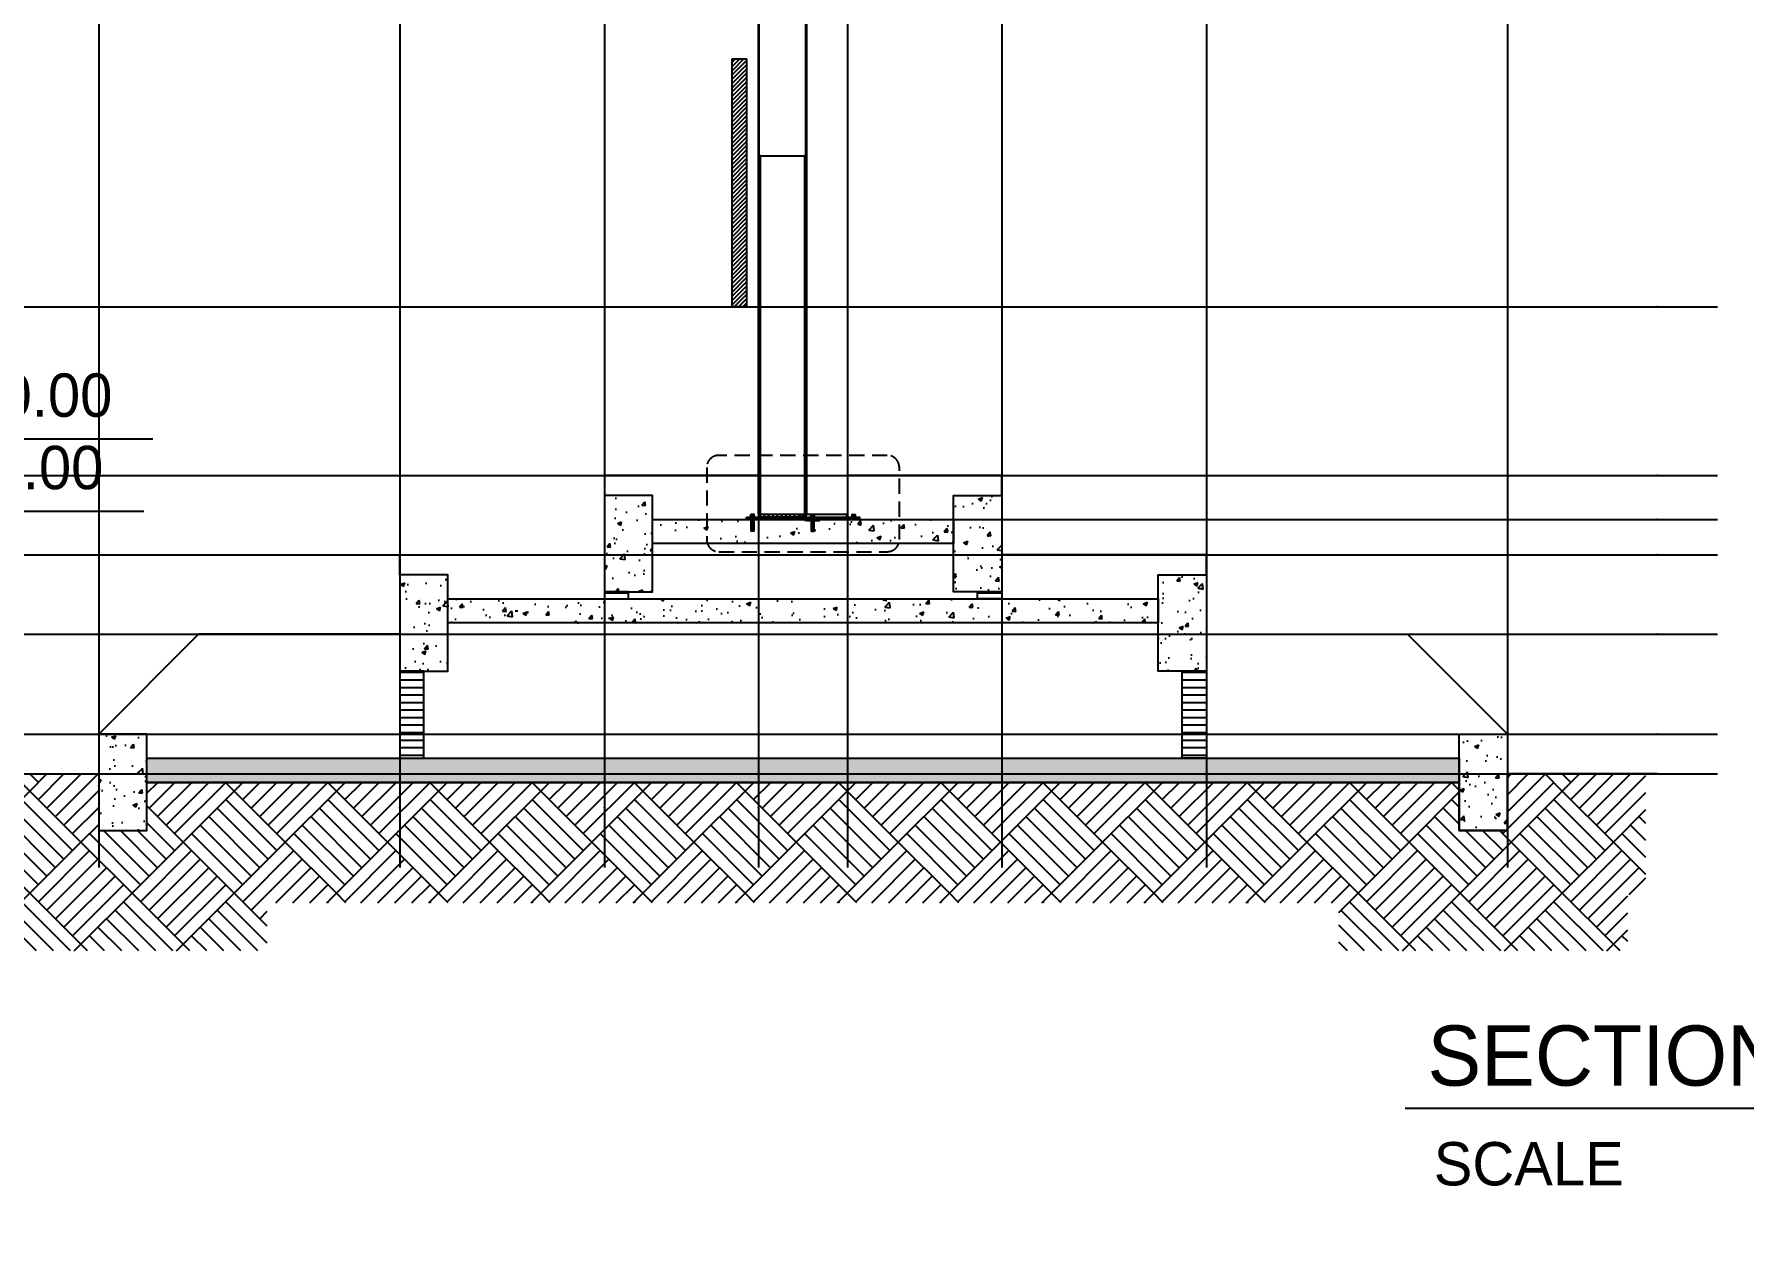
# Model space of a CAD drawing. Header units: millimetres. Extents: x -244126 to 368105, y -173968 to 259060.
# Drawn here: x -170836 to -163736, y 28230 to 33262 of the extents above; entities that cross this region are included whole.
import ezdxf
from ezdxf.enums import TextEntityAlignment as Align

# ---------------------------------------------------------------- set-up
doc = ezdxf.new("R2010")
doc.units = ezdxf.units.MM
doc.header["$MEASUREMENT"] = 0
for name, pattern in [('ACAD_ISO04W100', [30, 24, -3, 0, -3]), ('BORDER2', [22.225, 6.35, -3.175, 6.35, -3.175, 0, -3.175]), ('CENTER', [2, 1.25, -0.25, 0.25, -0.25]), ('HIDDEN', [9.525, 6.35, -3.175]), ('TA_GL_000.00010', [0.000275, 0.0001, -2.5e-05, 2.5e-05, -2.5e-05, 0.0001])]:
    doc.linetypes.add(name, pattern=pattern)
for name, color, linetype in [('000 - D I M', 6, 'Continuous'), ('000 - GRID', 8, 'CENTER'), ('000 - GROUND', 6, 'Continuous'), ('000 - H A T C H', 8, 'Continuous'), ('000 - L I N E 0.1', 1, 'Continuous'), ('000 - SYMBOL CON', 1, 'Continuous'), ('000 - T E X T', 4, 'Continuous'), ('000 - WIPEOUT', 250, 'Continuous'), ('001 - ASCESSORIES', 1, 'Continuous'), ('002 - STRUCTURAL STEEL', 4, 'Continuous'), ('004 - CONCRETE', 5, 'Continuous'), ('A04_TUBE SERIES', 7, 'Continuous')]:
    doc.layers.add(name, color=color, linetype=linetype)
doc.styles.add('Cetury Gothic', font='GOTHIC.TTF')
doc.styles.add('CORDIA', font='cordia.shx')
doc.styles.add('TA', font='Cordia New.ttf', dxfattribs={"height": 4.5})
doc.dimstyles.new('DIM E-E', dxfattribs={"dimscale": 2, "dimtxt": 0.18, "dimasz": 0.1, "dimexe": 0.1, "dimexo": 0.1, "dimgap": 0.09, "dimtad": 1, "dimtoh": 1, "dimzin": 0, "dimdsep": 46, "dimtxsty": 'CORDIA', "dimblk": 'OBLIQUE', "dimcen": 0.1, "dimdle": 0.1, "dimclrd": 40, "dimclre": 140, "dimclrt": 3, "dimadec": 0, "dimazin": 0, "dimtfac": 1, "dimtix": 1, "dimtmove": 2, "dimatfit": 3, "dimfxl": 1, "dimtolj": 1, "dimtzin": 0, "dimarcsym": 0})
pattern_1 = [(180, (71612.004, 22035.595), (-2e-15, -31.25), [])]
pattern_2 = [(50, (71612, 21703.72), (179.31505, -15.68803), [18.75, -206.25]), (355, (71612, 21703.72), (-34.68783, 188.04803), [15, -165]), (100.451444, (71626.95, 21702.4), (144.62721, 172.36), [15.93505, -175.28553]), (46.1842, (71612, 21753.72), (266.81033, -41.37982), [28.125, -309.375]), (96.63564, (71634.24, 21750.27), (233.6655, 243.52965), [23.9026, -262.92844]), (351.18416, (71612, 21753.72), (233.6655, 243.52965), [22.5, -247.5]), (21, (71637, 21741.22), (149.22676, -100.65472), [18.75, -206.25]), (326, (71637, 21741.22), (60.82883, 181.28751), [15, -165]), (71.451445, (71649.44, 21732.83), (210.0556, 80.63279), [15.93505, -175.28553]), (37.5, (71612.004, 21703.715), (3.039964, 83.223463), [0, -163, 0, -167.5, 0, -165.625]), (7.5, (71612, 21703.715), (65.767384, 98.602928), [0, -95.5, 0, -159.25, 0, -63.125]), (327.5, (71556.254, 21703.715), (133.455609, -5.638718), [0, -62.5, 0, -195, 0, -258.75]), (317.5, (71531.25, 21703.72), (145.79654, 25.026246), [0, -81.25, 0, -129.5, 0, -183.75])]
pattern_3 = [(50, (71612, 22035.6), (179.31505, -15.68803), [18.75, -206.25]), (355, (71612, 22035.6), (-34.68783, 188.04803), [15, -165]), (100.451444, (71626.95, 22034.29), (144.62721, 172.36), [15.93505, -175.28553]), (46.1842, (71612, 22085.6), (266.81033, -41.37982), [28.125, -309.375]), (96.63564, (71634.24, 22082.15), (233.6655, 243.52965), [23.9026, -262.92844]), (351.18416, (71612, 22085.6), (233.6655, 243.52965), [22.5, -247.5]), (21, (71637, 22073.1), (149.22676, -100.65472), [18.75, -206.25]), (326, (71637, 22073.1), (60.82883, 181.28751), [15, -165]), (71.451445, (71649.44, 22064.7), (210.0556, 80.63279), [15.93505, -175.28553]), (37.5, (71612.004, 22035.595), (3.039964, 83.223463), [0, -163, 0, -167.5, 0, -165.625]), (7.5, (71612, 22035.595), (65.767384, 98.602928), [0, -95.5, 0, -159.25, 0, -63.125]), (327.5, (71556.254, 22035.595), (133.455609, -5.638718), [0, -62.5, 0, -195, 0, -258.75]), (317.5, (71531.25, 22035.6), (145.79654, 25.026246), [0, -81.25, 0, -129.5, 0, -183.75])]
pattern_4 = [(50, (71612, 21785.6), (179.31505, -15.68803), [18.75, -206.25]), (355, (71612, 21785.6), (-34.68783, 188.04803), [15, -165]), (100.451444, (71626.95, 21784.29), (144.62721, 172.36), [15.93505, -175.28553]), (46.1842, (71612, 21835.6), (266.81033, -41.37982), [28.125, -309.375]), (96.63564, (71634.24, 21832.15), (233.6655, 243.52965), [23.9026, -262.92844]), (351.18416, (71612, 21835.6), (233.6655, 243.52965), [22.5, -247.5]), (21, (71637, 21823.1), (149.22676, -100.65472), [18.75, -206.25]), (326, (71637, 21823.1), (60.82883, 181.28751), [15, -165]), (71.451445, (71649.44, 21814.7), (210.0556, 80.63279), [15.93505, -175.28553]), (37.5, (71612.004, 21785.595), (3.039964, 83.223463), [0, -163, 0, -167.5, 0, -165.625]), (7.5, (71612, 21785.595), (65.767384, 98.602928), [0, -95.5, 0, -159.25, 0, -63.125]), (327.5, (71556.254, 21785.595), (133.455609, -5.638718), [0, -62.5, 0, -195, 0, -258.75]), (317.5, (71531.25, 21785.6), (145.79654, 25.026246), [0, -81.25, 0, -129.5, 0, -183.75])]
pattern_5 = [(45, (0, 9896.95), (-6.62912607, 6.62912607), []), (45, (4.419, 9896.95), (-6.62912607, 6.62912607), [])]

# ---------------------------------------------------------------- blocks, each defined once
blk = doc.blocks.new('*U4161')
at = {"color": 0}
blk.add_wipeout([(-100, 3863), (100, 3863), (100, 0), (-100, 0)], dxfattribs=at).dxf.layer = '000 - WIPEOUT'
at = {"layer": '002 - STRUCTURAL STEEL', "color": 0, "linetype": 'ByBlock'}
blk.add_lwpolyline([(-100, 3863), (100, 3863), (100, 0), (-100, 0)], close=True, dxfattribs=at)
blk = doc.blocks.new('*U4170')
at = {"color": 0}
blk.add_wipeout([(-100, 3863), (100, 3863), (100, 0), (-100, 0)], dxfattribs=at).dxf.layer = '000 - WIPEOUT'
at = {"layer": '002 - STRUCTURAL STEEL', "color": 0, "linetype": 'ByBlock'}
blk.add_lwpolyline([(-100, 3863), (100, 3863), (100, 0), (-100, 0)], close=True, dxfattribs=at)
blk = doc.blocks.new('*U4162')
at = {"color": 0}
blk.add_wipeout([(-97, 3700), (97, 3700), (97, 0), (-97, 0)], dxfattribs=at).dxf.layer = '000 - WIPEOUT'
at = {"layer": '002 - STRUCTURAL STEEL', "color": 0, "linetype": 'ByBlock'}
blk.add_lwpolyline([(-97, 3700), (97, 3700), (97, 0), (-97, 0)], close=True, dxfattribs=at)
blk = doc.blocks.new('*U4169')
at = {"color": 3}
blk.add_point((0, -7095.1), dxfattribs=at)
at = {"layer": '000 - GRID', "color": 0, "linetype": 'ByBlock'}
blk.add_line((0, 250), (0, -7345.1), dxfattribs=at)
at = {"style": 'TA', "flags": 1}
blk.add_attdef('LOCATION', (6, 6), '', height=4.5, dxfattribs=at)
blk = doc.blocks.new('_Oblique')
at = {"color": 0, "linetype": 'ByBlock', "lineweight": -2}
blk.add_line((-0.5, -0.5), (0.5, 0.5), dxfattribs=at)
blk = doc.blocks.new('*D4163')
at = {"layer": '000 - D I M', "color": 40, "linetype": 'ByBlock', "lineweight": -2, "transparency": 16777216}
for p, q in [((-171840.6, 31264.6), (-171415, 31581.5)), ((-171840.6, 31529.6), (-171840.6, 30999.6)), ((-171415, 31581.5), (-170343.6, 31581.5))]:
    blk.add_line(p, q, dxfattribs=at)
at = {"layer": '000 - D I M', "color": 140, "linetype": 'ACAD_ISO04W100', "lineweight": -2, "transparency": 16777216}
for p, q in [((-171540.6, 31429.6), (-171940.6, 31429.6)), ((-171540.6, 31099.6), (-171940.6, 31099.6))]:
    blk.add_line(p, q, dxfattribs=at)
at = {"layer": 'Defpoints', "color": 0, "linetype": 'ByBlock', "transparency": 16777216}
for p in [(-171440.6, 31429.6), (-171840.6, 31099.6), (-171440.6, 31099.6)]:
    blk.add_point(p, dxfattribs=at)
at = {"layer": '000 - D I M', "color": 40, "linetype": 'ByBlock', "lineweight": -2, "transparency": 16777216, "xscale": 100, "yscale": 100, "zscale": 100}
for p, rotation in [((-171840.6, 31429.6), 90), ((-171840.6, 31099.6), 270)]:
    blk.add_blockref('_Oblique', p, dxfattribs=dict(at, rotation=rotation))
at = {"layer": '000 - D I M', "color": 3, "linetype": 'ByBlock', "transparency": 16777216, "insert": (-170879.3, 31761.5), "char_height": 180, "attachment_point": 5, "style": 'CORDIA'}
blk.add_mtext('\\A1;330.00', dxfattribs=at)
blk = doc.blocks.new('*D4164')
at = {"layer": '000 - D I M', "color": 40, "linetype": 'ByBlock', "lineweight": -2, "transparency": 16777216}
for p, q in [((-171840.6, 30934.6), (-171452.4, 31280.9)), ((-171452.4, 31280.9), (-170381, 31280.9)), ((-171840.6, 31199.6), (-171840.6, 30669.6))]:
    blk.add_line(p, q, dxfattribs=at)
at = {"layer": '000 - D I M', "color": 140, "linetype": 'ACAD_ISO04W100', "lineweight": -2, "transparency": 16777216}
for p, q in [((-171540.6, 31099.6), (-171940.6, 31099.6)), ((-171540.6, 30769.6), (-171940.6, 30769.6))]:
    blk.add_line(p, q, dxfattribs=at)
at = {"layer": 'Defpoints', "color": 0, "linetype": 'ByBlock', "transparency": 16777216}
for p in [(-171440.6, 31099.6), (-171840.6, 30769.6), (-171440.6, 30769.6)]:
    blk.add_point(p, dxfattribs=at)
at = {"layer": '000 - D I M', "color": 40, "linetype": 'ByBlock', "lineweight": -2, "transparency": 16777216, "xscale": 100, "yscale": 100, "zscale": 100}
for p, rotation in [((-171840.6, 31099.6), 90), ((-171840.6, 30769.6), 270)]:
    blk.add_blockref('_Oblique', p, dxfattribs=dict(at, rotation=rotation))
at = {"layer": '000 - D I M', "color": 3, "linetype": 'ByBlock', "transparency": 16777216, "insert": (-170916.7, 31460.9), "char_height": 180, "attachment_point": 5, "style": 'CORDIA'}
blk.add_mtext('\\A1;330.00', dxfattribs=at)
blk = doc.blocks.new('A$Cb3cae7b0')
at = {"color": 250}
blk.add_wipeout([(-0.0013, 0.0087), (0, 0.0087), (0, -0.0087), (-0.0013, -0.0087)], dxfattribs=at).dxf.layer = '000 - WIPEOUT'
at = {"layer": '000 - H A T C H'}
h = blk.add_hatch(color=250, dxfattribs=at)
h.dxf.hatch_style = 1
h.paths.add_polyline_path([(-0.0042, 0.004), (-0.0045, 0.004), (-0.0045, 0.0039), (-0.0045, 0.0017), (-0.0045, -0.004), (-0.0035, -0.004)])
h = blk.add_hatch(color=250, dxfattribs=at)
h.dxf.hatch_style = 1
h.paths.add_polyline_path([(-0.0028, 0.0072, 0.414214), (-0.0034, 0.0077), (-0.0039, 0.0076, 0.414214), (-0.0044, 0.007), (-0.0032, -0.0072, 0.414214), (-0.0026, -0.0077), (-0.0021, -0.0076, 0.414214), (-0.0016, -0.007)])
h = blk.add_hatch(color=250, dxfattribs=at)
h.dxf.hatch_style = 1
h.paths.add_polyline_path([(-0.0013, 0.004), (-0.0026, 0.004), (-0.0019, -0.004), (-0.0013, -0.004)])
at = {"layer": '001 - ASCESSORIES', "color": 0}
blk.add_lwpolyline([(-0.0013, 0.0087), (0, 0.0087), (0, -0.0087), (-0.0013, -0.0087)], close=True, dxfattribs=at)
blk.add_wipeout([(-0.0109, -0.0064), (-0.0045, -0.0064), (-0.0045, 0.0064), (-0.0109, 0.0064)]).dxf.layer = '000 - WIPEOUT'
for p, q in [((-0.0109, 0.0039), (-0.0109, 0.0053)), ((-0.0109, 0.0039), (-0.0109, 0.0017)), ((-0.0109, 0.0017), (-0.0109, -0.0017)), ((-0.0057, 0.0064), (-0.0098, 0.0064)), ((-0.0098, 0.0028), (-0.0057, 0.0028)), ((-0.0045, 0.0053), (-0.0045, -0.0053)), ((-0.0045, 0.0039), (-0.0045, 0.0053)), ((-0.0045, 0.004), (-0.0042, 0.004)), ((-0.0045, 0.0039), (-0.0045, 0.0017)), ((-0.0045, 0.0017), (-0.0045, -0.0017)), ((-0.0026, 0.004), (-0.0013, 0.004)), ((-0.0109, -0.0017), (-0.0109, -0.0039)), ((-0.0109, -0.0039), (-0.0109, -0.0053)), ((-0.0098, -0.0028), (-0.0057, -0.0028)), ((-0.0057, -0.0064), (-0.0098, -0.0064)), ((-0.0045, -0.0017), (-0.0045, -0.0039)), ((-0.0045, -0.0039), (-0.0045, -0.0053)), ((-0.0045, -0.004), (-0.0035, -0.004)), ((-0.0019, -0.004), (-0.0013, -0.004))]:
    blk.add_line(p, q, dxfattribs=at)
blk.add_lwpolyline([(-0.0039, 0.0076), (-0.0034, 0.0077, -0.414214), (-0.0028, 0.0072), (-0.0016, -0.007, -0.414214), (-0.0021, -0.0076), (-0.0026, -0.0077, -0.414214), (-0.0032, -0.0072), (-0.0044, 0.007, -0.414214)], format="xyb", close=True, dxfattribs=at)
for centre, start, end in [((-0.0098, 0.0053), 90, 180), ((-0.0098, 0.0039), 180, 270), ((-0.0098, 0.0017), 90, 180), ((-0.0057, 0.0053), 0, 90), ((-0.0057, 0.0039), 270, 0), ((-0.0057, 0.0017), 360, 90), ((-0.0098, -0.0017), 180, 270), ((-0.0098, -0.0039), 90, 180), ((-0.0098, -0.0053), 180, 270), ((-0.0057, -0.0017), 270, 0), ((-0.0057, -0.0039), 360, 90), ((-0.0057, -0.0053), 270, 360)]:
    blk.add_arc(centre, 0.00112, start, end, dxfattribs=at)
at = {"layer": 'Defpoints', "color": 250}
blk.add_lwpolyline([(-0.0109, -0.0064), (-0.0045, -0.0064), (-0.0045, 0.0064), (-0.0109, 0.0064)], close=True, dxfattribs=at)
blk = doc.blocks.new('AASSAW')
at = {"layer": '001 - ASCESSORIES', "color": 8}
for p, q in [((0.0006, -0.003), (0, 0.003)), ((0, 0.003), (0, -0.003)), ((0.0012, -0.003), (0.0006, 0.003)), ((0.0018, -0.003), (0.0012, 0.003)), ((0.0024, -0.003), (0.0018, 0.003)), ((0.003, -0.003), (0.0024, 0.003)), ((0.0036, -0.003), (0.003, 0.003)), ((0.0042, -0.003), (0.0036, 0.003)), ((0.0048, -0.003), (0.0042, 0.003)), ((0.0054, -0.003), (0.0048, 0.003)), ((0.006, -0.003), (0.0054, 0.003)), ((0.0066, -0.003), (0.006, 0.003)), ((0.0072, -0.003), (0.0066, 0.003)), ((0.0078, -0.003), (0.0072, 0.003)), ((0.0084, -0.003), (0.0078, 0.003)), ((0.009, -0.003), (0.0084, 0.003)), ((0.0096, -0.003), (0.009, 0.003)), ((0.0102, -0.003), (0.0096, 0.003)), ((0.0108, -0.003), (0.0102, 0.003)), ((0.0114, -0.003), (0.0108, 0.003)), ((0.012, -0.003), (0.0114, 0.003)), ((0.0126, -0.003), (0.012, 0.003)), ((0.0132, -0.003), (0.0126, 0.003)), ((0.0138, -0.003), (0.0132, 0.003)), ((0.0144, -0.003), (0.0138, 0.003)), ((0.015, -0.003), (0.0144, 0.003)), ((0.0156, -0.003), (0.015, 0.003)), ((0.0162, -0.003), (0.0156, 0.003)), ((0.0168, -0.003), (0.0162, 0.003)), ((0.0174, -0.003), (0.0168, 0.003)), ((0.018, -0.003), (0.0174, 0.003)), ((0.0186, -0.003), (0.018, 0.003)), ((0.0186, -0.0031), (0.018, 0.0029)), ((0.0192, -0.0031), (0.0186, 0.0029)), ((0.0198, -0.0031), (0.0192, 0.0029)), ((0.0204, -0.0031), (0.0198, 0.0029)), ((0.021, -0.0031), (0.0204, 0.0029)), ((0.0216, -0.0031), (0.021, 0.0029)), ((0.0222, -0.0031), (0.0216, 0.0029)), ((0.0228, -0.0031), (0.0222, 0.0029)), ((0.0234, -0.0031), (0.0228, 0.0029)), ((0.024, -0.0031), (0.0234, 0.0029)), ((0.0246, -0.0031), (0.024, 0.0029)), ((0.0252, -0.0031), (0.0246, 0.0029)), ((0.0258, -0.0031), (0.0252, 0.0029)), ((0.0264, -0.0031), (0.0258, 0.0029)), ((0.027, -0.0031), (0.0264, 0.0029)), ((0.0276, -0.0031), (0.027, 0.0029)), ((0.0282, -0.0031), (0.0276, 0.0029)), ((0.0288, -0.0031), (0.0282, 0.0029)), ((0.0294, -0.0031), (0.0288, 0.0029)), ((0.03, -0.0031), (0.0294, 0.0029)), ((0.0306, -0.0031), (0.03, 0.0029)), ((0.0312, -0.0031), (0.0306, 0.0029)), ((0.0318, -0.0031), (0.0312, 0.0029)), ((0.0324, -0.0031), (0.0318, 0.0029)), ((0.033, -0.0031), (0.0324, 0.0029)), ((0.0336, -0.0031), (0.033, 0.0029)), ((0.0342, -0.0031), (0.0336, 0.0029)), ((0.0348, -0.0031), (0.0342, 0.0029)), ((0.0354, -0.0031), (0.0348, 0.0029)), ((0.036, -0.0031), (0.0354, 0.0029)), ((0.0366, -0.0031), (0.036, 0.0029))]:
    blk.add_line(p, q, dxfattribs=at)
for centre, start, end in [((0.0003, 0.003), 180, 0), ((0.0009, 0.003), 180, 0), ((0.0015, 0.003), 180, 0), ((0.0021, 0.003), 180, 0), ((0.0027, 0.003), 180, 0), ((0.0033, 0.003), 180, 0), ((0.0039, 0.003), 180, 0), ((0.0045, 0.003), 180, 0), ((0.0051, 0.003), 180, 0), ((0.0057, 0.003), 180, 0), ((0.0063, 0.003), 180, 0), ((0.0069, 0.003), 180, 0), ((0.0075, 0.003), 180, 0), ((0.0081, 0.003), 180, 0), ((0.0087, 0.003), 180, 0), ((0.0093, 0.003), 180, 0), ((0.0099, 0.003), 180, 0), ((0.0105, 0.003), 180, 0), ((0.0111, 0.003), 180, 0), ((0.0117, 0.003), 180, 0), ((0.0123, 0.003), 180, 0), ((0.0129, 0.003), 180, 0), ((0.0135, 0.003), 180, 0), ((0.0141, 0.003), 180, 0), ((0.0147, 0.003), 180, 0), ((0.0153, 0.003), 180, 0), ((0.0159, 0.003), 180, 0), ((0.0165, 0.003), 180, 0), ((0.0171, 0.003), 180, 0), ((0.0177, 0.003), 180, 0), ((0.0183, 0.0029), 180, 0), ((0.0189, 0.0029), 180, 0), ((0.0195, 0.0029), 180, 0), ((0.0201, 0.0029), 180, 0), ((0.0207, 0.0029), 180, 0), ((0.0213, 0.0029), 180, 0), ((0.0219, 0.0029), 180, 0), ((0.0225, 0.0029), 180, 0), ((0.0231, 0.0029), 180, 0), ((0.0237, 0.0029), 180, 0), ((0.0243, 0.0029), 180, 0), ((0.0249, 0.0029), 180, 0), ((0.0255, 0.0029), 180, 0), ((0.0261, 0.0029), 180, 0), ((0.0267, 0.0029), 180, 0), ((0.0273, 0.0029), 180, 0), ((0.0279, 0.0029), 180, 0), ((0.0285, 0.0029), 180, 0), ((0.0291, 0.0029), 180, 0), ((0.0297, 0.0029), 180, 0), ((0.0303, 0.0029), 180, 0), ((0.0309, 0.0029), 180, 0), ((0.0315, 0.0029), 180, 0), ((0.0321, 0.0029), 180, 0), ((0.0327, 0.0029), 180, 0), ((0.0333, 0.0029), 180, 0), ((0.0339, 0.0029), 180, 0), ((0.0345, 0.0029), 180, 0), ((0.0351, 0.0029), 180, 0), ((0.0357, 0.0029), 180, 0), ((0.0003, -0.003), 0, 180), ((0.0009, -0.003), 0, 180), ((0.0015, -0.003), 0, 180), ((0.0021, -0.003), 0, 180), ((0.0027, -0.003), 0, 180), ((0.0033, -0.003), 0, 180), ((0.0039, -0.003), 0, 180), ((0.0045, -0.003), 0, 180), ((0.0051, -0.003), 0, 180), ((0.0057, -0.003), 0, 180), ((0.0063, -0.003), 0, 180), ((0.0069, -0.003), 0, 180), ((0.0075, -0.003), 0, 180), ((0.0081, -0.003), 0, 180), ((0.0087, -0.003), 0, 180), ((0.0093, -0.003), 0, 180), ((0.0099, -0.003), 0, 180), ((0.0105, -0.003), 0, 180), ((0.0111, -0.003), 0, 180), ((0.0117, -0.003), 0, 180), ((0.0123, -0.003), 0, 180), ((0.0129, -0.003), 0, 180), ((0.0135, -0.003), 0, 180), ((0.0141, -0.003), 0, 180), ((0.0147, -0.003), 0, 180), ((0.0153, -0.003), 0, 180), ((0.0159, -0.003), 0, 180), ((0.0165, -0.003), 0, 180), ((0.0171, -0.003), 0, 180), ((0.0177, -0.003), 0, 180), ((0.0183, -0.003), 0, 180), ((0.0183, -0.0031), 0, 180), ((0.0189, -0.0031), 0, 180), ((0.0195, -0.0031), 0, 180), ((0.0201, -0.0031), 0, 180), ((0.0207, -0.0031), 0, 180), ((0.0213, -0.0031), 0, 180), ((0.0219, -0.0031), 0, 180), ((0.0225, -0.0031), 0, 180), ((0.0231, -0.0031), 0, 180), ((0.0237, -0.0031), 0, 180), ((0.0243, -0.0031), 0, 180), ((0.0249, -0.0031), 0, 180), ((0.0255, -0.0031), 0, 180), ((0.0261, -0.0031), 0, 180), ((0.0267, -0.0031), 0, 180), ((0.0273, -0.0031), 0, 180), ((0.0279, -0.0031), 0, 180), ((0.0285, -0.0031), 0, 180), ((0.0291, -0.0031), 0, 180), ((0.0297, -0.0031), 0, 180), ((0.0303, -0.0031), 0, 180), ((0.0309, -0.0031), 0, 180), ((0.0315, -0.0031), 0, 180), ((0.0321, -0.0031), 0, 180), ((0.0327, -0.0031), 0, 180), ((0.0333, -0.0031), 0, 180), ((0.0339, -0.0031), 0, 180), ((0.0345, -0.0031), 0, 180), ((0.0351, -0.0031), 0, 180), ((0.0357, -0.0031), 0, 180), ((0.0363, -0.0031), 0, 180)]:
    blk.add_arc(centre, 0.0003, start, end, dxfattribs=at)
blk = doc.blocks.new('A$C3e261610')
at = {"layer": '001 - ASCESSORIES'}
h = blk.add_hatch(color=0, dxfattribs=at)
h.dxf.hatch_style = 1
h.paths.add_polyline_path([(0.0433, 0.0056), (0, 0.0056), (0, -0.0056), (0.0433, -0.0056), (0.0433, -0.0009), (0.0324, 0, -1), (0.0276, 0, -1), (0.0324, 0), (0.0433, 0.0009)])
h.paths.add_polyline_path([(0.022, -0.0009, -0.414214), (0.0224, -0.0028), (0.022, -0.0033, -0.414214), (0.0201, -0.0037), (0.0136, 0.0009, -0.414214), (0.0132, 0.0028), (0.0136, 0.0033, -0.414214), (0.0155, 0.0037)], flags=16)
at = {"layer": '000 - L I N E 0.1', "color": 0}
blk.add_lwpolyline([(0.0433, -0.0009), (0.0433, -0.0056), (0, -0.0056), (0, 0.0056), (0.0433, 0.0056), (0.0433, 0.0009), (0.0324, 0)], close=True, dxfattribs=at)
blk.add_lwpolyline([(0.022, -0.0009), (0.0155, 0.0037, 0.414214), (0.0136, 0.0033), (0.0132, 0.0028, 0.414214), (0.0136, 0.0009), (0.0201, -0.0037, 0.414214), (0.022, -0.0033), (0.0224, -0.0028, 0.414214)], format="xyb", close=True, dxfattribs=at)
blk.add_lwpolyline([(0.0433, 0.004), (0.0481, 0.0056), (0.0481, -0.0056), (0.0433, -0.004)], dxfattribs=at)
blk.add_circle((0.03, 0), 0.0024, dxfattribs=at)
at = {"layer": '001 - ASCESSORIES', "color": 0, "xscale": 1.333330000035251, "yscale": 1.333330000035251, "zscale": 1.333330000035251}
blk.add_blockref('AASSAW', (-0.0182, 0.0001), dxfattribs=at)
blk = doc.blocks.new('*U4171')
at = {"color": 0, "xscale": 1000, "yscale": 1000, "zscale": 1000}
blk.add_blockref('A$C3e261610', (0, 0), dxfattribs=at)
at = {"layer": '001 - ASCESSORIES', "color": 0, "xscale": 1000, "yscale": 1000, "zscale": 1000}
blk.add_blockref('A$Cb3cae7b0', (-10, 0), dxfattribs=at)
blk = doc.blocks.new('*U4212')
at = {"layer": '001 - ASCESSORIES', "color": 0, "xscale": 1000, "yscale": 1000, "zscale": 1000}
blk.add_blockref('A$Cb3cae7b0', (-10, 0), dxfattribs=at)
blk = doc.blocks.new('*U4189')
at = {"color": 3}
blk.add_point((0, -5078.8), dxfattribs=at)
at = {"layer": '000 - GRID', "color": 0, "linetype": 'ByBlock'}
blk.add_line((0, 250), (0, -5328.8), dxfattribs=at)
at = {"layer": '000 - GRID', "color": 0}
blk.add_point((0, 0), dxfattribs=at)
at = {"style": 'TA', "flags": 1}
blk.add_attdef('LOCATION', (6, 6), '', height=4.5, dxfattribs=at)
blk = doc.blocks.new('*U4193')
at = {"color": 3}
blk.add_point((0, -3729.5), dxfattribs=at)
at = {"layer": '000 - GRID', "color": 0, "linetype": 'ByBlock'}
blk.add_line((0, 250), (0, -3979.5), dxfattribs=at)
at = {"layer": '000 - GRID', "color": 0}
blk.add_point((0, 0), dxfattribs=at)
at = {"style": 'TA', "flags": 1}
blk.add_attdef('LOCATION', (6, 6), '', height=4.5, dxfattribs=at)
blk = doc.blocks.new('*U1718')
at = {"color": 4}
blk.add_line((-4.258, 5.701), (-39.258, 5.701), dxfattribs=at)
at = {"linetype": 'TA_GL_000.00010'}
blk.add_point((0, 18), dxfattribs=at)
blk.add_point((0, 0))
at = {"color": 4, "linetype": 'BORDER2', "style": 'Cetury Gothic'}
blk.add_text('SCALE', height=1.8, dxfattribs=at).set_placement((-38.07, 2.508))
at = {"color": 0, "style": 'TA'}
for tag, p in [('HEADING2', (-38.329, 10.65)), ('HEADING', (-38.329, 6.65))]:
    blk.add_attdef(tag, p, '', height=2.5, dxfattribs=at)
for tag, height, p in [('LO', 2.7, (-4.758, 6.65)), ('SC', 1.85, (-4.7, 2.508))]:
    blk.add_attdef(tag, text='', height=height, dxfattribs=at).set_placement(p, align=Align.RIGHT)

msp = doc.modelspace()

# ---------------------------------------------------------------- hatches: boundary and pattern name
at = {"layer": '000 - H A T C H', "linetype": 'ByBlock'}
h = msp.add_hatch(dxfattribs=at)
h.set_pattern_fill('ANSI31', color=8, scale=100)
h.paths.add_polyline_path([(-167938.10029, 33159.6009), (-167878.10029, 33159.6009), (-167878.10029, 32129.6009), (-167938.10029, 32129.6009)])
h = msp.add_hatch(dxfattribs=at)
h.set_pattern_fill('ANSI32', color=8, scale=25)
h.set_pattern_definition(pattern_5)
h.paths.add_polyline_path([(-167825.10029, 31256.6009), (-167819.10029, 31256.6009), (-167819.10029, 32756.6009), (-167825.10029, 32756.6009)])
h = msp.add_hatch(dxfattribs=at)
h.set_pattern_fill('ANSI35', color=8, scale=100)
h.set_pattern_definition([(45, (0, 9896.95), (-17.6776695, 17.6776695), []), (45, (17.678, 9896.95), (-17.6776695, 17.6776695), [31.25, -6.25, 0, -6.25])])
h.paths.add_polyline_path([(-167819.10029, 32756.6009), (-167637.10029, 32756.6009), (-167637.10029, 31256.6009), (-167819.10029, 31256.6009)])
h = msp.add_hatch(dxfattribs=at)
h.set_pattern_fill('ANSI32', color=8, scale=25)
h.set_pattern_definition(pattern_5)
h.paths.add_polyline_path([(-167637.10029, 31256.6009), (-167631.10029, 31256.6009), (-167631.10029, 32756.6009), (-167637.10029, 32756.6009)])
h = msp.add_hatch(dxfattribs=at)
h.set_pattern_fill('AR-CONC', color=8, scale=25)
h.set_pattern_definition(pattern_4)
h.paths.add_polyline_path([(-168468.10029, 30946.6009), (-168268.10029, 30946.6009), (-168268.10029, 31346.6009), (-168468.10029, 31346.6009)])
h = msp.add_hatch(dxfattribs=at)
h.set_pattern_fill('AR-CONC', color=8, scale=25)
h.set_pattern_definition(pattern_4)
h.paths.add_polyline_path([(-166818.10029, 30946.6009), (-167018.10029, 30946.6009), (-167018.10029, 31346.6009), (-166818.10029, 31346.6009)])
h = msp.add_hatch(dxfattribs=at)
h.set_pattern_fill('AR-CONC', color=8, scale=25)
h.set_pattern_definition(pattern_4)
h.paths.add_polyline_path([(-168268.10029, 31246.6009), (-167018.10029, 31246.6009), (-167018.10029, 31146.6009), (-168268.10029, 31146.6009)])
h = msp.add_hatch(dxfattribs=at)
h.set_pattern_fill('ANSI32', color=8, scale=25)
h.set_pattern_definition(pattern_5)
h.paths.add_polyline_path([(-167878.10029, 31256.6009), (-167578.10029, 31256.6009), (-167578.10029, 31246.6009), (-167878.10029, 31246.6009)])
h = msp.add_hatch(dxfattribs=at)
h.set_pattern_fill('AR-CONC', color=8, scale=25)
h.set_pattern_definition(pattern_3)
h.paths.add_polyline_path([(-169318.10029, 30616.6009), (-169118.10029, 30616.6009), (-169118.10029, 31016.6009), (-169318.10029, 31016.6009)])
h = msp.add_hatch(dxfattribs=at)
h.set_pattern_fill('AR-CONC', color=8, scale=25)
h.set_pattern_definition(pattern_3)
h.paths.add_polyline_path([(-165968.10029, 30616.6009), (-166168.10029, 30616.6009), (-166168.10029, 31016.6009), (-165968.10029, 31016.6009)])
h = msp.add_hatch(dxfattribs=at)
h.set_pattern_fill('AR-CONC', color=8, scale=25)
h.set_pattern_definition(pattern_3)
h.paths.add_polyline_path([(-169118.10029, 30916.6009), (-166168.10029, 30916.6009), (-166168.10029, 30816.6009), (-169118.10029, 30816.6009)])
h = msp.add_hatch(dxfattribs=at)
h.set_pattern_fill('ANSI31', color=8, scale=250, angle=135)
h.set_pattern_definition(pattern_1)
h.paths.add_polyline_path([(-168468.10029, 30916.6009), (-168368.10029, 30916.6009), (-168368.10029, 30946.6009), (-168468.10029, 30946.6009)])
h = msp.add_hatch(dxfattribs=at)
h.set_pattern_fill('ANSI31', color=8, scale=250, angle=135)
h.set_pattern_definition(pattern_1)
h.paths.add_polyline_path([(-166918.10029, 30946.6009), (-166818.10029, 30946.6009), (-166818.10029, 30916.6009), (-166918.10029, 30916.6009)])
h = msp.add_hatch(dxfattribs=at)
h.set_pattern_fill('ANSI31', color=8, scale=250, angle=135)
h.set_pattern_definition([(180, (70762.004, 21705.595), (-2e-15, -31.25), [])])
h.paths.add_polyline_path([(-169318.10029, 30254.7209), (-169218.10029, 30254.7209), (-169218.10029, 30616.6009), (-169318.10029, 30616.6009)])
h = msp.add_hatch(dxfattribs=at)
h.set_pattern_fill('ANSI31', color=8, scale=250, angle=135)
h.set_pattern_definition([(180, (72462.004, 21705.595), (-2e-15, -31.25), [])])
h.paths.add_polyline_path([(-166068.10029, 30616.6009), (-165968.10029, 30616.6009), (-165968.10029, 30254.7209), (-166068.10029, 30254.7209)])
h = msp.add_hatch(dxfattribs=at)
h.set_pattern_fill('AR-CONC', color=8, scale=25)
h.set_pattern_definition(pattern_2)
h.paths.add_polyline_path([(-170568.10029, 29954.7209), (-170368.10029, 29954.7209), (-170368.10029, 30354.7209), (-170568.10029, 30354.7209)])
h = msp.add_hatch(dxfattribs=at)
h.set_pattern_fill('AR-CONC', color=8, scale=25)
h.set_pattern_definition(pattern_2)
h.paths.add_polyline_path([(-164718.10029, 29954.7209), (-164918.10029, 29954.7209), (-164918.10029, 30354.7209), (-164718.10029, 30354.7209)])
h = msp.add_hatch(dxfattribs=at)
h.set_pattern_fill('AR-CONC', color=8, scale=25)
h.set_pattern_definition(pattern_2)
h.paths.add_polyline_path([(-170368.10029, 30254.7209), (-164918.10029, 30254.7209), (-164918.10029, 30154.7209), (-170368.10029, 30154.7209)])
h = msp.add_hatch(dxfattribs=at)
h.set_pattern_fill('AR-PARQ1', color=8, scale=25, angle=45)
h.set_pattern_definition([(135, (2245.62, 7208.2), (-424.26407, 0), [300, -300]), (135, (2280.97, 7243.55), (-424.26407, 0), [300, -300]), (135, (2316.33, 7278.9), (-424.26407, 0), [300, -300]), (135, (2351.68, 7314.26), (-424.26407, 0), [300, -300]), (135, (2387.04, 7349.62), (-424.26407, 0), [300, -300]), (135, (2422.4, 7384.97), (-424.26407, 0), [300, -300]), (135, (2457.75, 7420.33), (-424.26407, 0), [300, -300]), (45, (2033.48, 7420.33), (424.26407, 0), [300, -300]), (45, (1998.13, 7455.7), (424.26407, 0), [300, -300]), (45, (1962.77, 7491.04), (424.26407, 0), [300, -300]), (45, (1927.42, 7526.4), (424.26407, 0), [300, -300]), (45, (1892.06, 7561.75), (424.26407, 0), [300, -300]), (45, (1856.7, 7597.1), (424.26407, 0), [300, -300]), (45, (1821.35, 7632.46), (424.26407, 0), [300, -300])])
h.paths.add_polyline_path([(-164142.72845, 30189.6009), (-164718.10029, 30189.6009), (-164718.10029, 29954.7209), (-164918.10029, 29954.7209), (-164918.10029, 30154.7209), (-170368.10029, 30154.7209), (-170368.10029, 29954.7209), (-170568.10029, 29954.7209), (-170568.10029, 30189.6009), (-171190.64235, 30189.6009), (-171190.64235, 29689.6009), (-171068.10029, 29689.6009), (-171068.10029, 29454.7209), (-169868.10029, 29454.7209), (-169868.10029, 29654.7209), (-165418.10029, 29654.7209), (-165418.10029, 29454.7209), (-164218.10029, 29454.7209), (-164218.10029, 29689.6009), (-164142.72845, 29689.6009)])

# ---------------------------------------------------------------- linework, layer by layer
at = {"layer": '000 - GROUND', "color": 6, "linetype": 'ByBlock'}
for p, q in [((-171190.64235, 30189.6009), (-170568.10029, 30189.6009)), ((-164095.55824, 30189.6009), (-164718.10029, 30189.6009))]:
    msp.add_line(p, q, dxfattribs=at)
msp.add_lwpolyline([(-171190.64235, 30189.6009), (-170568.10029, 30189.6009), (-170568.10029, 29954.7209), (-170368.10029, 29954.7209), (-170368.10029, 30154.7209), (-164918.10029, 30154.7209), (-164918.10029, 29954.7209), (-164718.10029, 29954.7209), (-164718.10029, 30189.6009), (-164142.72845, 30189.6009)], dxfattribs=at)
at = {"layer": '002 - STRUCTURAL STEEL', "color": 1, "linetype": 'ByBlock'}
msp.add_lwpolyline([(-167708.10029, 31256.6009), (-167408.10029, 31256.6009), (-167408.10029, 31246.6009), (-167708.10029, 31246.6009)], close=True, dxfattribs=at)
for points in [[(-169318.10029, 31016.6009), (-169318.10029, 31099.6009), (-168468.10029, 31099.6009)], [(-165968.10029, 31016.6009), (-165968.10029, 31099.6009), (-166818.10029, 31099.6009)], [(-169318.10029, 30769.6009), (-170153.22029, 30769.6009), (-170568.10029, 30354.7209)], [(-165968.10029, 30769.6009), (-165132.98029, 30769.6009), (-164718.10029, 30354.7209)]]:
    msp.add_lwpolyline(points, dxfattribs=at)
at = {"layer": '004 - CONCRETE', "color": 5}
for points in [[(-168468.10029, 30946.6009), (-168268.10029, 30946.6009), (-168268.10029, 31346.6009), (-168468.10029, 31346.6009)], [(-166818.10029, 30946.6009), (-167018.10029, 30946.6009), (-167018.10029, 31346.6009), (-166818.10029, 31346.6009)], [(-169318.10029, 30616.6009), (-169118.10029, 30616.6009), (-169118.10029, 31016.6009), (-169318.10029, 31016.6009)], [(-165968.10029, 30616.6009), (-166168.10029, 30616.6009), (-166168.10029, 31016.6009), (-165968.10029, 31016.6009)], [(-170568.10029, 29954.7209), (-170368.10029, 29954.7209), (-170368.10029, 30354.7209), (-170568.10029, 30354.7209)], [(-164718.10029, 29954.7209), (-164918.10029, 29954.7209), (-164918.10029, 30354.7209), (-164718.10029, 30354.7209)]]:
    msp.add_lwpolyline(points, close=True, dxfattribs=at)
at = {"layer": '004 - CONCRETE', "color": 5, "linetype": 'ByBlock'}
for points in [[(-169118.10029, 30916.6009), (-166168.10029, 30916.6009), (-166168.10029, 30816.6009), (-169118.10029, 30816.6009)], [(-170368.10029, 30254.7209), (-164918.10029, 30254.7209), (-164918.10029, 30154.7209), (-170368.10029, 30154.7209)]]:
    msp.add_lwpolyline(points, close=True, dxfattribs=at)
at = {"layer": 'A04_TUBE SERIES', "color": 3, "linetype": 'ByBlock'}
for points in [[(-167938.10029, 33159.6009), (-167878.10029, 33159.6009), (-167878.10029, 32129.6009), (-167938.10029, 32129.6009)], [(-168468.10029, 30916.6009), (-168368.10029, 30916.6009), (-168368.10029, 30946.6009), (-168468.10029, 30946.6009)], [(-166918.10029, 30946.6009), (-166818.10029, 30946.6009), (-166818.10029, 30916.6009), (-166918.10029, 30916.6009)], [(-169318.10029, 30254.7209), (-169218.10029, 30254.7209), (-169218.10029, 30616.6009), (-169318.10029, 30616.6009)], [(-166068.10029, 30616.6009), (-165968.10029, 30616.6009), (-165968.10029, 30254.7209), (-166068.10029, 30254.7209)]]:
    msp.add_lwpolyline(points, close=True, dxfattribs=at)

# ---------------------------------------------------------------- block references
at = {"layer": '000 - GRID', "linetype": 'ByBlock'}
for p in [(-170568.10029, 35129.6009), (-169318.10029, 35129.6009), (-168468.10029, 35129.6009), (-167458.10029, 35129.6009), (-166818.10029, 35129.6009), (-165968.10029, 35129.6009), (-164718.10029, 35129.6009)]:
    msp.add_blockref('*U4189', p, dxfattribs=at)
at = {"layer": '000 - GRID', "linetype": 'ByBlock', "rotation": 90}
for p in [(-171190.64235, 31099.6009), (-171190.64235, 30769.6009), (-171190.64235, 30354.6009), (-171190.64235, 30189.6009)]:
    msp.add_blockref('*U4169', p, dxfattribs=at)
at = {"layer": '000 - T E X T', "xscale": 100, "yscale": 100, "zscale": 100}
msp.add_blockref('*U1718', (-161216.97601, 28230.33182), dxfattribs=at).add_auto_attribs({'HEADING': 'SECTION VIEW', 'LO': '1', 'SC': '1: 100'})

# ---------------------------------------------------------------- dimensions: what is measured, and where the dimension line sits
at = {"layer": '000 - D I M', "color": 3, "linetype": 'ByBlock'}
for base, p1, p2, picture, middle in [((-171840.64235, 31099.6009), (-171440.64235, 31429.6009), (-171440.64235, 31099.6009), '*D4163', (-171324.99791, 31581.52038)), ((-171840.64235, 30769.6009), (-171440.64235, 31099.6009), (-171440.64235, 30769.6009), '*D4164', (-171362.39632, 31280.93956))]:
    dim = msp.add_linear_dim(base=base, p1=p1, p2=p2, angle=90, dimstyle='DIM E-E', override={"dimscale": 1000, "dimtmove": 1}, dxfattribs=at)
    dim.commit()
    dim.dimension.update_dxf_attribs({"geometry": picture, "text_midpoint": middle, "dimtype": 160})

# ---------------------------------------------------------------- next in the draw order: block references
at = {"layer": 'A04_TUBE SERIES', "color": 1, "linetype": 'ByBlock'}
msp.add_blockref('*U4170', (-167558.10029, 31266.6009), dxfattribs=at)

# ---------------------------------------------------------------- next in the draw order: linework, layer by layer
at = {"layer": '002 - STRUCTURAL STEEL', "color": 1, "linetype": 'ByBlock'}
msp.add_lwpolyline([(-166818.10029, 31346.6009), (-166818.10029, 31429.6009), (-167458.10029, 31429.6009)], dxfattribs=at)
at = {"layer": 'A04_TUBE SERIES', "color": 1, "linetype": 'ByBlock'}
msp.add_lwpolyline([(-167461.10029, 31266.6009), (-167655.10029, 31266.6009), (-167655.10029, 31256.6009), (-167461.10029, 31256.6009)], close=True, dxfattribs=at)

# ---------------------------------------------------------------- next in the draw order: block references
at = {"layer": 'A04_TUBE SERIES', "color": 2, "linetype": 'ByBlock'}
msp.add_blockref('*U4162', (-167728.10029, 31266.6009), dxfattribs=at)

# ---------------------------------------------------------------- next in the draw order: block references
at = {"layer": 'A04_TUBE SERIES', "color": 0, "linetype": 'ByBlock'}
msp.add_blockref('*U4161', (-167728.10029, 31266.6009), dxfattribs=at)

# ---------------------------------------------------------------- next in the draw order: linework, layer by layer
at = {"layer": '002 - STRUCTURAL STEEL', "color": 1, "linetype": 'ByBlock'}
msp.add_lwpolyline([(-167828.10029, 31429.6009), (-168468.10029, 31429.6009), (-168468.10029, 31346.6009)], dxfattribs=at)
at = {"layer": '002 - STRUCTURAL STEEL', "color": 4, "linetype": 'ByBlock'}
msp.add_lwpolyline([(-167878.10029, 31256.6009), (-167578.10029, 31256.6009), (-167578.10029, 31246.6009), (-167878.10029, 31246.6009)], close=True, dxfattribs=at)
at = {"layer": '004 - CONCRETE', "color": 5, "linetype": 'ByBlock'}
msp.add_lwpolyline([(-168268.10029, 31246.6009), (-167018.10029, 31246.6009), (-167018.10029, 31146.6009), (-168268.10029, 31146.6009)], close=True, dxfattribs=at)
at = {"layer": 'A04_TUBE SERIES', "color": 4, "linetype": 'ByBlock'}
for points in [[(-167828.10029, 31266.6009), (-167825.10029, 31266.6009), (-167825.10029, 35129.6009), (-167828.10029, 35129.6009)], [(-167631.10029, 35129.6009), (-167628.10029, 35129.6009), (-167628.10029, 31266.6009), (-167631.10029, 31266.6009)]]:
    msp.add_lwpolyline(points, close=True, dxfattribs=at)
at = {"layer": 'A04_TUBE SERIES', "color": 3, "linetype": 'ByBlock'}
for points in [[(-167825.10029, 32756.6009), (-167631.10029, 32756.6009), (-167631.10029, 31256.6009), (-167825.10029, 31256.6009)], [(-167819.10029, 32756.6009), (-167637.10029, 32756.6009), (-167637.10029, 31256.6009), (-167819.10029, 31256.6009)]]:
    msp.add_lwpolyline(points, close=True, dxfattribs=at)
at = {"layer": 'A04_TUBE SERIES', "color": 2, "linetype": 'ByBlock'}
for points in [[(-167825.10029, 31256.6009), (-167819.10029, 31256.6009), (-167819.10029, 32756.6009), (-167825.10029, 32756.6009)], [(-167637.10029, 31256.6009), (-167631.10029, 31256.6009), (-167631.10029, 32756.6009), (-167637.10029, 32756.6009)]]:
    msp.add_lwpolyline(points, close=True, dxfattribs=at)

# ---------------------------------------------------------------- next in the draw order: block references
at = {"layer": '000 - GRID', "linetype": 'ByBlock', "rotation": 90}
for p in [(-171190.64235, 32129.6009), (-171190.64235, 31429.6009)]:
    msp.add_blockref('*U4169', p, dxfattribs=at)

# ---------------------------------------------------------------- next in the draw order: block references
at = {"layer": '001 - ASCESSORIES', "rotation": 270}
msp.add_blockref('*U4171', (-167853.10029, 31246.6009), dxfattribs=at)
at = {"layer": '001 - ASCESSORIES', "xscale": -1, "rotation": 90}
msp.add_blockref('*U4212', (-167433.10029, 31246.6009), dxfattribs=at)

# ---------------------------------------------------------------- next in the draw order: linework, layer by layer
at = {"layer": '000 - SYMBOL CON', "color": 2, "linetype": 'HIDDEN', "ltscale": 10}
msp.add_lwpolyline([(-167993.10029, 31112.61963), (-167293.10029, 31112.61963, 0.4142135624), (-167243.10029, 31162.61963), (-167243.10029, 31462.61963, 0.4142135624), (-167293.10029, 31512.61963), (-167993.10029, 31512.61963, 0.4142135624), (-168043.10029, 31462.61963), (-168043.10029, 31162.61963, 0.4142135624)], format="xyb", close=True, dxfattribs=at)

# ---------------------------------------------------------------- next in the draw order: block references
at = {"layer": '000 - GRID', "linetype": 'ByBlock'}
msp.add_blockref('*U4189', (-167828.10029, 35129.6009), dxfattribs=at)
at = {"layer": '000 - GRID', "linetype": 'ByBlock', "rotation": 90}
msp.add_blockref('*U4193', (-167825.10029, 31246.6009), dxfattribs=at)

# ---------------------------------------------------------------- next in the draw order: block references
at = {"layer": '001 - ASCESSORIES', "xscale": -1, "rotation": 90}
msp.add_blockref('*U4171', (-167603.10029, 31246.6009), dxfattribs=at)

doc.saveas('drawing.dxf')
